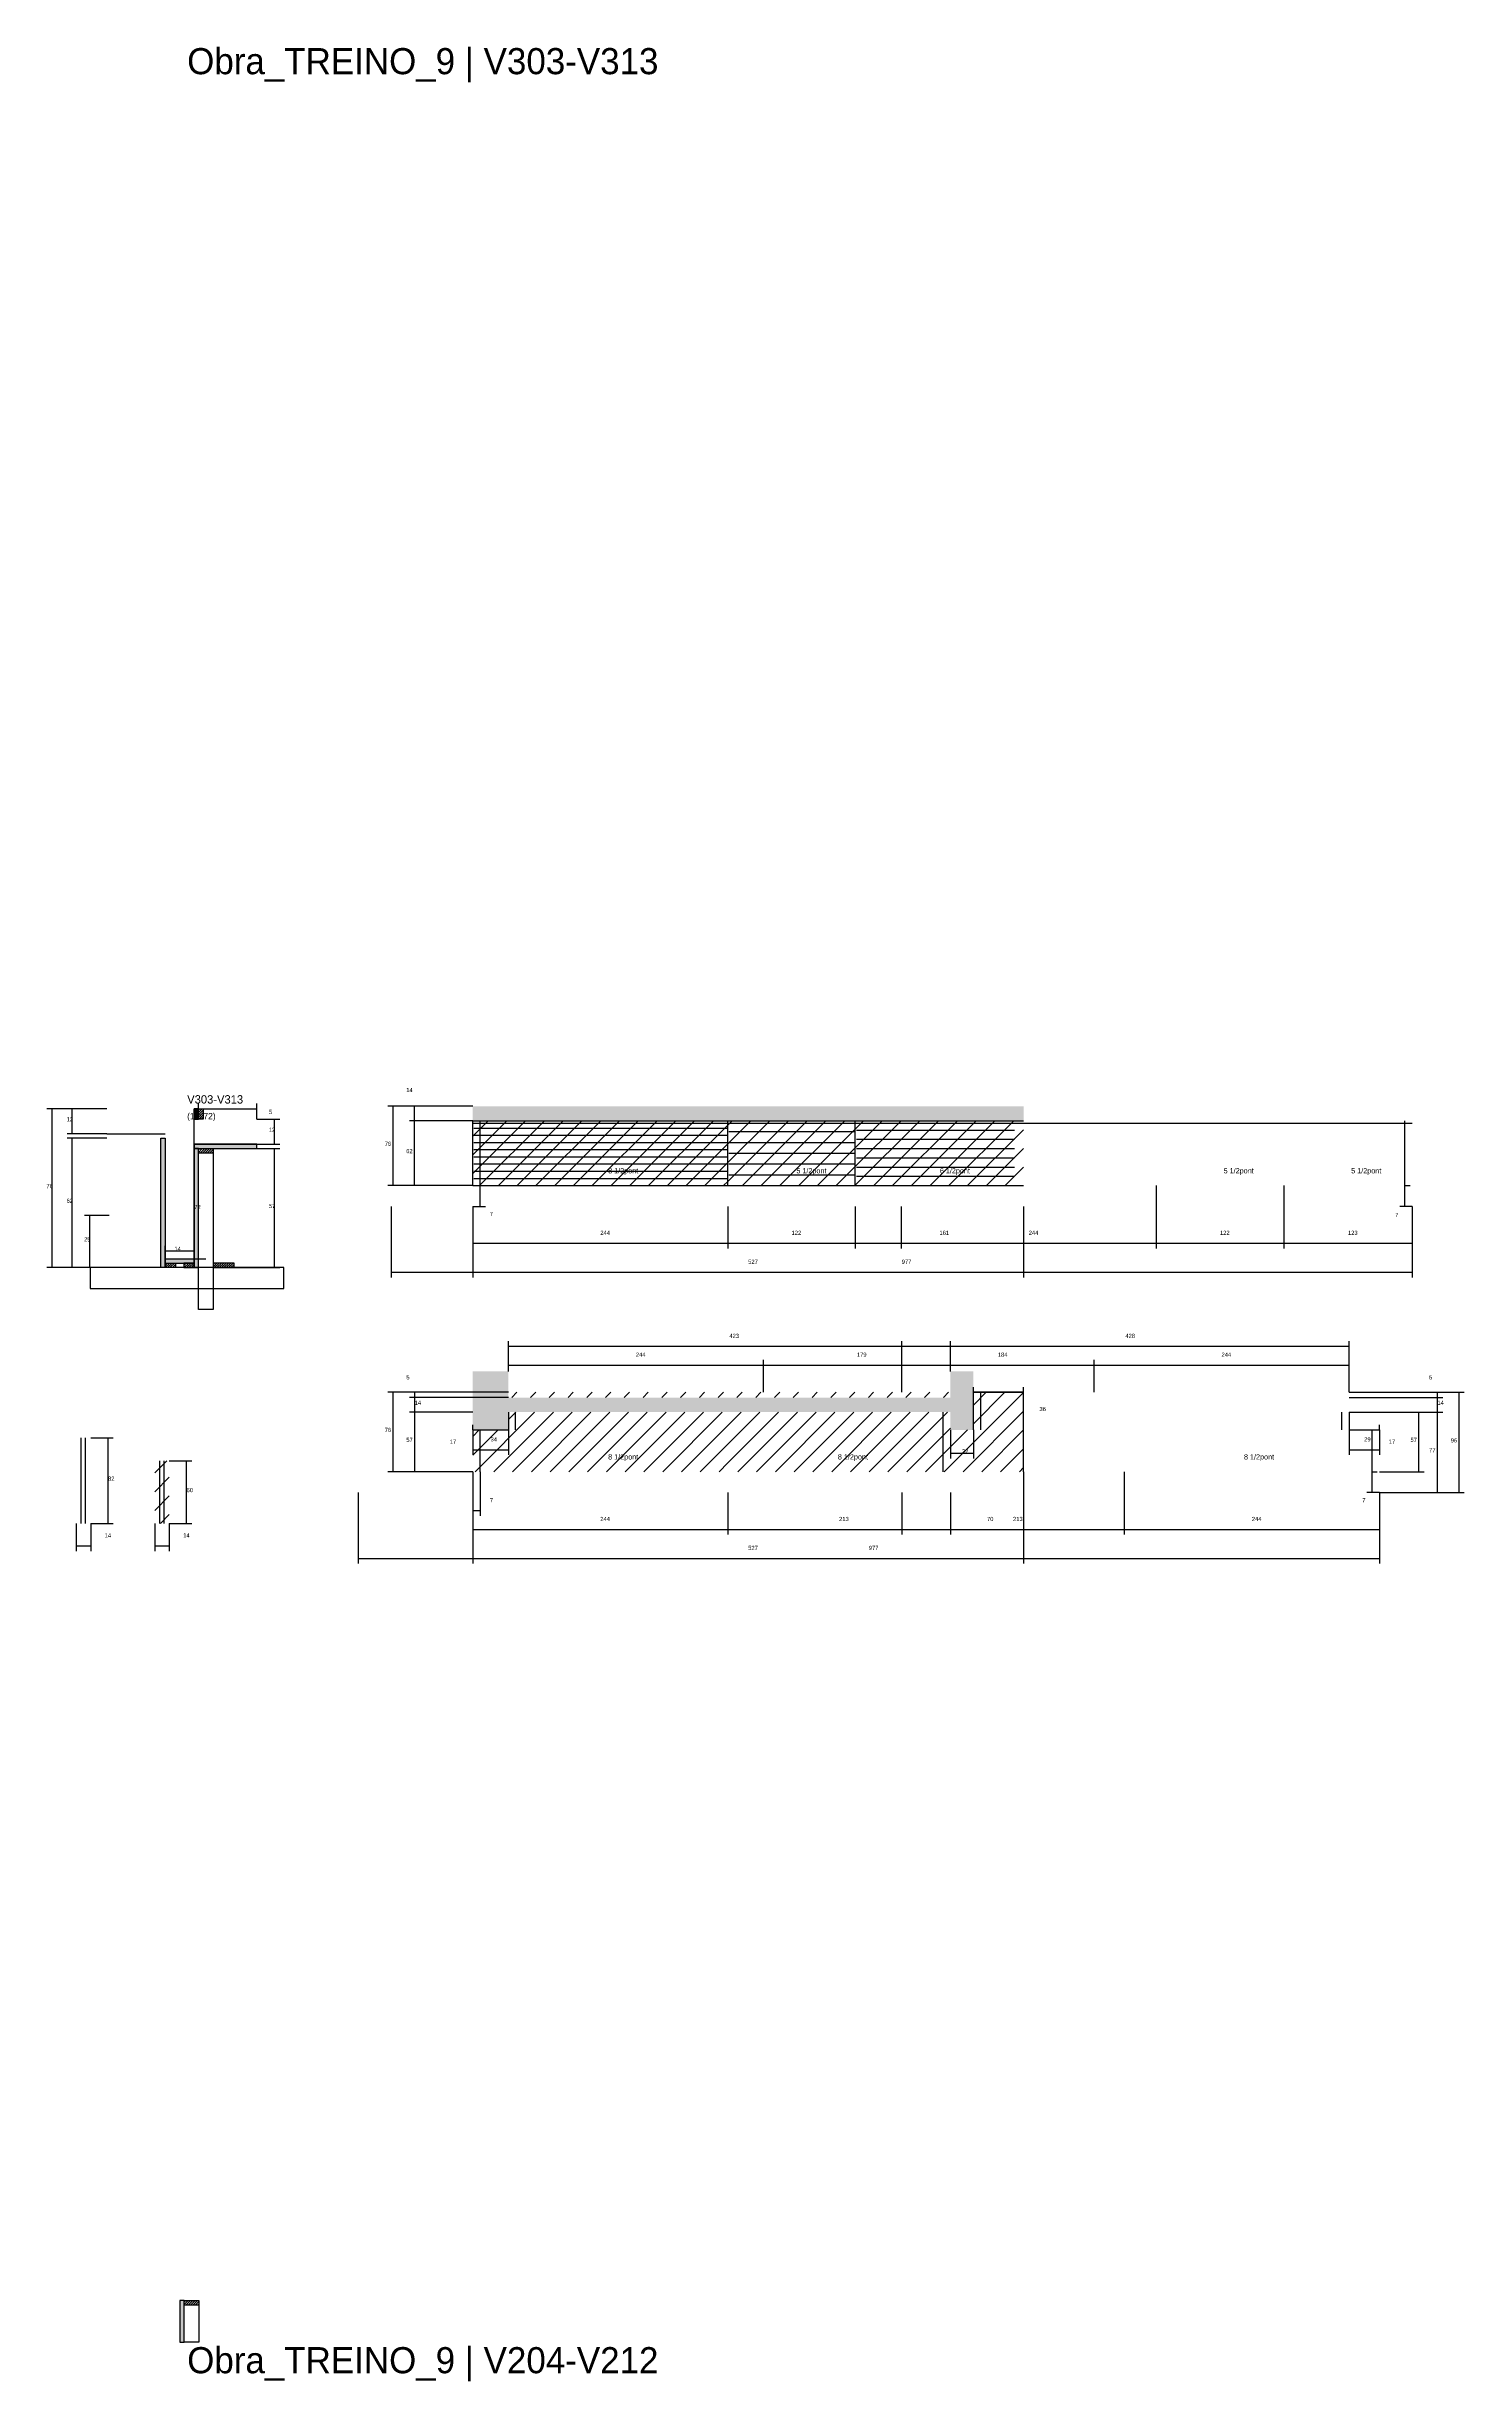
# Model space of a CAD drawing. Header units: metres. Extents: x -2848 to 22762, y -49062 to 1016.
# Drawn here: x -134 to 1222, y -43018 to -40784 of the extents above; entities that cross this region are included whole.
import ezdxf

# ---------------------------------------------------------------- set-up
doc = ezdxf.new("R2010")
doc.units = ezdxf.units.M
for name, color, linetype in [('COTA', 4, 'Continuous'), ('Cota Seção (2x)', 4, 'Continuous'), ('Hachura', 253, 'Continuous'), ('LABEL_ID', 3, 'Continuous'), ('Madeira', 126, 'Continuous'), ('NOMENCLATURA', 7, 'Continuous'), ('Painéis', 200, 'Continuous'), ('SARR_2.2x7', 40, 'Continuous'), ('SARR_EDITAR', 141, 'Continuous'), ('Texto Seção', 7, 'Continuous')]:
    doc.layers.add(name, color=color, linetype=linetype)

msp = doc.modelspace()

# ---------------------------------------------------------------- hatches: boundary and pattern name
at = {"layer": 'COTA'}
h = msp.add_hatch(dxfattribs=at)
h.set_pattern_fill('AR-CONC', scale=0.03)
h.paths.add_polyline_path([(273.3, -41797.5), (273.3, -41811.5), (800.3, -41811.5), (800.3, -41797.5)])
h = msp.add_hatch(dxfattribs=at)
h.set_pattern_fill('AR-CONC', scale=0.03)
h.paths.add_polyline_path([(307.3, -42107.3), (307.3, -42090.3), (730.3, -42090.3), (730.3, -42107.3), (752.3, -42107.3), (752.3, -42071.3), (752.3, -42051.3), (730.3, -42051.3), (730.3, -42071.3), (730.3, -42076.3), (307.3, -42076.3), (307.3, -42071.3), (307.3, -42051.3), (273.3, -42051.3), (273.3, -42107.3)])
at = {"layer": 'Hachura'}
h = msp.add_hatch(color=8, dxfattribs=at)
h.dxf.hatch_style = 1
h.paths.add_polyline_path([(10.8, -41800), (6.8, -41800), (6.8, -41800), (6.8, -41810), (6.8, -41810), (10.8, -41810), (10.8, -41810), (10.8, -41800)])
h = msp.add_hatch(dxfattribs=at)
h.set_pattern_fill('ANSI31', scale=0.5)
h.paths.add_polyline_path([(15.2, -41810), (10.8, -41810), (10.8, -41810), (10.8, -41800), (10.8, -41800), (15.2, -41800), (15.2, -41800), (15.2, -41810)])
h = msp.add_hatch(dxfattribs=at)
h.set_pattern_fill('ANSI31', scale=4)
h.paths.add_polyline_path([(517.3, -41873.5), (517.3, -41811.5), (273.3, -41811.5), (273.3, -41873.5)])
h = msp.add_hatch(dxfattribs=at)
h.set_pattern_fill('ANSI31', scale=4)
h.paths.add_polyline_path([(639.3, -41873.5), (639.3, -41811.5), (517.3, -41811.5), (517.3, -41873.5)])
h = msp.add_hatch(dxfattribs=at)
h.set_pattern_fill('ANSI31', scale=4)
h.paths.add_polyline_path([(800.3, -41873.5), (800.3, -41811.5), (639.3, -41811.5), (639.3, -41873.5)])
h = msp.add_hatch(color=8, dxfattribs=at)
h.dxf.hatch_style = 1
h.paths.add_polyline_path([(-25.2, -41828), (-21.2, -41828), (-21.2, -41828), (-21.2, -41952), (-21.2, -41952), (-25.2, -41952), (-25.2, -41952), (-25.2, -41828)])
h = msp.add_hatch(color=8, dxfattribs=at)
h.dxf.hatch_style = 1
h.paths.add_polyline_path([(66.8, -41838), (66.8, -41834), (66.8, -41834), (6.8, -41834), (6.8, -41834), (6.8, -41838), (6.8, -41838), (66.8, -41838)])
h = msp.add_hatch(color=8, dxfattribs=at)
h.dxf.hatch_style = 1
h.paths.add_polyline_path([(10.8, -41838), (6.8, -41838), (6.8, -41838), (6.8, -41952), (6.8, -41952), (10.8, -41952), (10.8, -41952), (10.8, -41838)])
h = msp.add_hatch(dxfattribs=at)
h.set_pattern_fill('ANSI31', scale=0.5)
h.paths.add_polyline_path([(10.8, -41842.4), (10.8, -41838), (10.8, -41838), (24.8, -41838), (24.8, -41838), (24.8, -41842.4), (24.8, -41842.4), (10.8, -41842.4)])
h = msp.add_hatch(color=8, dxfattribs=at)
h.dxf.hatch_style = 1
h.paths.add_polyline_path([(6.8, -41947.6), (6.8, -41944), (6.8, -41944), (-21.2, -41944), (-21.2, -41944), (-21.2, -41947.6), (-21.2, -41947.6), (6.8, -41947.6)])
h = msp.add_hatch(dxfattribs=at)
h.set_pattern_fill('ANSI31', scale=0.5)
h.paths.add_polyline_path([(-21.2, -41952), (-21.2, -41947.6), (-21.2, -41947.6), (-11.2, -41947.6), (-11.2, -41947.6), (-11.2, -41952), (-11.2, -41952), (-21.2, -41952)])
h = msp.add_hatch(dxfattribs=at)
h.set_pattern_fill('ANSI31', scale=0.5)
h.paths.add_polyline_path([(6.8, -41952), (6.8, -41947.6), (6.8, -41947.6), (-3.2, -41947.6), (-3.2, -41947.6), (-3.2, -41952), (-3.2, -41952), (6.8, -41952)])
h = msp.add_hatch(dxfattribs=at)
h.set_pattern_fill('ANSI31', scale=0.5)
h.paths.add_polyline_path([(44.8, -41952), (44.8, -41947.6), (44.8, -41947.6), (24.8, -41947.6), (24.8, -41947.6), (24.8, -41952), (24.8, -41952), (44.8, -41952)])
h = msp.add_hatch(dxfattribs=at)
h.set_pattern_fill('ANSI31', scale=4)
h.paths.add_polyline_path([(551.3, -42076.3), (551.3, -42071.3), (307.3, -42071.3), (307.3, -42076.3)])
h = msp.add_hatch(dxfattribs=at)
h.set_pattern_fill('ANSI31', scale=4)
h.paths.add_polyline_path([(551.3, -42071.3), (551.3, -42076.3), (730.3, -42076.3), (730.3, -42071.3)])
h = msp.add_hatch(dxfattribs=at)
h.set_pattern_fill('ANSI31', scale=4)
h.paths.add_polyline_path([(800.3, -42071.3), (752.3, -42071.3), (752.3, -42107.3), (730.3, -42107.3), (730.3, -42147.3), (800.3, -42147.3)])
h = msp.add_hatch(dxfattribs=at)
h.set_pattern_fill('ANSI31', scale=4)
h.paths.add_polyline_path([(517.3, -42147.3), (517.3, -42090.3), (307.3, -42090.3), (307.3, -42107.3), (273.3, -42107.3), (273.3, -42147.3)])
h = msp.add_hatch(dxfattribs=at)
h.set_pattern_fill('ANSI31', scale=4)
h.paths.add_polyline_path([(517.3, -42090.3), (517.3, -42147.3), (730.3, -42147.3), (730.3, -42107.3), (730.3, -42090.3)])
h = msp.add_hatch(dxfattribs=at)
h.set_pattern_fill('ANSI31', scale=4)
h.paths.add_polyline_path([(-17.1, -42136.9), (-31.1, -42136.9), (-31.1, -42196.9), (-17.1, -42196.9)])
h = msp.add_hatch(color=8, dxfattribs=at)
h.dxf.hatch_style = 1
h.paths.add_polyline_path([(-6.9, -42940.4), (-2.9, -42940.4), (-2.9, -42940.4), (-2.9, -42980.4), (-2.9, -42980.4), (-6.9, -42980.4), (-6.9, -42980.4), (-6.9, -42940.4)])
h = msp.add_hatch(dxfattribs=at)
h.set_pattern_fill('ANSI31', scale=0.5)
h.paths.add_polyline_path([(-2.9, -42944.8), (-2.9, -42940.4), (-2.9, -42940.4), (11.1, -42940.4), (11.1, -42940.4), (11.1, -42944.8), (11.1, -42944.8), (-2.9, -42944.8)])

# ---------------------------------------------------------------- linework, layer by layer
at = {"layer": 'COTA'}
for p, q in [((10.8, -41800), (10.8, -41795)), ((66.8, -41810), (66.8, -41795)), ((273.3, -41797.5), (192, -41797.5)), ((197, -41873.5), (197, -41797.5)), ((273.3, -41797.5), (212.6, -41797.5)), ((217.6, -41811.5), (217.6, -41797.5)), ((-76.8, -41800), (-134.2, -41800)), ((-129.2, -41952), (-129.2, -41800)), ((-76.8, -41800), (-114.9, -41800)), ((-109.9, -41824), (-109.9, -41800)), ((10.8, -41800), (66.8, -41800)), ((66.8, -41810), (88.6, -41810)), ((83.6, -41834), (83.6, -41810)), ((273.3, -41811.5), (212.6, -41811.5)), ((273.3, -41811.5), (212.6, -41811.5)), ((217.6, -41873.5), (217.6, -41811.5)), ((-76.8, -41824), (-114.9, -41824)), ((-76.8, -41828), (-114.9, -41828)), ((-109.9, -41952), (-109.9, -41828)), ((66.8, -41834), (88.6, -41834)), ((66.8, -41838), (88.6, -41838)), ((83.6, -41952), (83.6, -41838)), ((273.3, -41873.5), (192, -41873.5)), ((273.3, -41873.5), (212.6, -41873.5)), ((280.3, -41893.5), (280.3, -41873.5)), ((280.3, -41873.5), (285.3, -41873.5)), ((927.2, -41873.5), (927.2, -41933.7)), ((927.2, -41873.5), (927.2, -41933.7)), ((1049.2, -41873.5), (1049.2, -41933.7)), ((1165.2, -41893.5), (1165.2, -41873.5)), ((1165.2, -41873.5), (1170.2, -41873.5)), ((-74.5, -41902), (-98.1, -41902)), ((-93.1, -41952), (-93.1, -41902)), ((195.2, -41893.5), (195.2, -41961.4)), ((273.3, -41893.5), (273.3, -41933.7)), ((273.3, -41893.5), (273.3, -41961.4)), ((273.3, -41893.5), (285.3, -41893.5)), ((517.3, -41893.5), (517.3, -41933.7)), ((517.3, -41893.5), (517.3, -41933.7)), ((639.3, -41893.5), (639.3, -41933.7)), ((639.3, -41893.5), (639.3, -41933.7)), ((683.2, -41893.5), (683.2, -41933.7)), ((800.3, -41893.5), (800.3, -41933.7)), ((800.3, -41893.5), (800.3, -41961.4)), ((1049.2, -41893.5), (1049.2, -41933.7)), ((1172.2, -41893.5), (1160.2, -41893.5)), ((1172.2, -41893.5), (1172.2, -41933.7)), ((1172.2, -41893.5), (1172.2, -41961.4)), ((273.3, -41928.7), (517.3, -41928.7)), ((517.3, -41928.7), (639.3, -41928.7)), ((639.3, -41928.7), (800.3, -41928.7)), ((683.2, -41928.7), (927.2, -41928.7)), ((927.2, -41928.7), (1049.2, -41928.7)), ((1049.2, -41928.7), (1172.2, -41928.7)), ((-54.8, -41952), (-134.2, -41952)), ((-54.8, -41952), (-114.9, -41952)), ((-74.5, -41952), (-98.1, -41952)), ((40.4, -41952), (88.6, -41952)), ((195.2, -41956.4), (1172.2, -41956.4)), ((273.3, -41956.4), (800.3, -41956.4)), ((307.3, -42051.3), (307.3, -42022.3)), ((307.3, -42027.3), (730.3, -42027.3)), ((307.3, -42051.3), (307.3, -42040.3)), ((551.3, -42071.3), (551.3, -42040.3)), ((551.3, -42071.3), (551.3, -42040.3)), ((683.7, -42071.3), (683.7, -42022.3)), ((683.7, -42027.3), (1111.7, -42027.3)), ((683.7, -42071.3), (683.7, -42040.3)), ((730.3, -42051.3), (730.3, -42022.3)), ((730.3, -42051.3), (730.3, -42040.3)), ((867.7, -42071.3), (867.7, -42040.3)), ((867.7, -42071.3), (867.7, -42040.3)), ((1111.7, -42071.3), (1111.7, -42022.3)), ((1111.7, -42071.3), (1111.7, -42040.3)), ((307.3, -42045.3), (551.3, -42045.3)), ((551.3, -42045.3), (730.3, -42045.3)), ((683.7, -42045.3), (867.7, -42045.3)), ((752.3, -42107.3), (752.3, -42066.3)), ((800.3, -42071.3), (800.3, -42066.3)), ((867.7, -42045.3), (1111.7, -42045.3)), ((307.3, -42071.3), (192, -42071.3)), ((197, -42147.3), (197, -42071.3)), ((307.3, -42071.3), (212.7, -42071.3)), ((273.3, -42076.3), (212.7, -42076.3)), ((307.3, -42076.3), (212.7, -42076.3)), ((217.7, -42076.3), (217.7, -42071.3)), ((217.7, -42090.3), (217.7, -42076.3)), ((752.3, -42071.3), (800.3, -42071.3)), ((1111.7, -42071.3), (1222, -42071.3)), ((1111.7, -42071.3), (1201.3, -42071.3)), ((1111.7, -42076.3), (1201.3, -42076.3)), ((1140.7, -42076.3), (1201.3, -42076.3)), ((1196.3, -42076.3), (1196.3, -42071.3)), ((1196.3, -42090.3), (1196.3, -42076.3)), ((1217, -42167.3), (1217, -42071.3)), ((273.3, -42090.3), (212.7, -42090.3)), ((273.3, -42090.3), (212.7, -42090.3)), ((217.7, -42147.3), (217.7, -42090.3)), ((273.3, -42107.3), (273.3, -42102.3)), ((273.3, -42107.3), (273.3, -42131.3)), ((273.3, -42107.3), (307.3, -42107.3)), ((307.3, -42090.3), (307.3, -42112.3)), ((307.3, -42107.3), (307.3, -42131.3)), ((730.3, -42107.3), (730.3, -42134.7)), ((752.3, -42107.3), (752.3, -42134.7)), ((1111.7, -42090.3), (1111.7, -42112.3)), ((1111.7, -42090.3), (1183.5, -42090.3)), ((1111.7, -42107.3), (1111.7, -42131.3)), ((1111.7, -42107.3), (1140.7, -42107.3)), ((1140.7, -42090.3), (1201.3, -42090.3)), ((1140.7, -42090.3), (1201.3, -42090.3)), ((1140.7, -42107.3), (1140.7, -42102.3)), ((1140.7, -42107.3), (1140.7, -42131.3)), ((1178.5, -42147.3), (1178.5, -42090.3)), ((1196.3, -42167.3), (1196.3, -42090.3)), ((-92.3, -42114.9), (-70.7, -42114.9)), ((-75.7, -42196.9), (-75.7, -42114.9)), ((273.3, -42126.3), (307.3, -42126.3)), ((730.3, -42129.7), (752.3, -42129.7)), ((1111.7, -42126.3), (1140.7, -42126.3)), ((-17.1, -42136.9), (4.4, -42136.9)), ((-0.6, -42196.9), (-0.6, -42136.9)), ((273.3, -42147.3), (192, -42147.3)), ((273.3, -42147.3), (212.7, -42147.3)), ((273.3, -42147.3), (273.3, -42235.2)), ((273.3, -42147.3), (273.3, -42189.5)), ((280.3, -42147.3), (280.3, -42189.5)), ((800.3, -42147.3), (800.3, -42235.2)), ((896.7, -42147.3), (896.7, -42207.5)), ((1133.7, -42167.3), (1133.7, -42147.3)), ((1133.7, -42147.3), (1138.7, -42147.3)), ((1140.7, -42147.3), (1183.5, -42147.3)), ((163.7, -42167.3), (163.7, -42235.2)), ((273.3, -42167.3), (273.3, -42207.5)), ((517.3, -42167.3), (517.3, -42207.5)), ((517.3, -42167.3), (517.3, -42207.5)), ((683.7, -42167.3), (683.7, -42207.5)), ((730.3, -42167.3), (730.3, -42207.5)), ((730.3, -42167.3), (730.3, -42207.5)), ((800.3, -42167.3), (800.3, -42207.5)), ((896.7, -42167.3), (896.7, -42207.5)), ((1140.7, -42167.3), (1128.7, -42167.3)), ((1140.7, -42167.3), (1140.7, -42207.5)), ((1140.7, -42167.3), (1222, -42167.3)), ((1140.7, -42167.3), (1201.3, -42167.3)), ((1140.7, -42167.3), (1140.7, -42235.2)), ((-106.3, -42196.9), (-106.3, -42223.2)), ((-92.3, -42196.9), (-70.7, -42196.9)), ((-92.3, -42196.9), (-92.3, -42223.2)), ((-31.1, -42196.9), (-31.1, -42223.2)), ((-17.1, -42196.9), (4.4, -42196.9)), ((-17.1, -42196.9), (-17.1, -42223.2)), ((273.3, -42184.5), (280.3, -42184.5)), ((-106.3, -42218.2), (-92.3, -42218.2)), ((-31.1, -42218.2), (-17.1, -42218.2)), ((273.3, -42202.5), (517.3, -42202.5)), ((517.3, -42202.5), (730.3, -42202.5)), ((683.7, -42202.5), (896.7, -42202.5)), ((730.3, -42202.5), (800.3, -42202.5)), ((896.7, -42202.5), (1140.7, -42202.5)), ((163.7, -42230.2), (1140.7, -42230.2)), ((273.3, -42230.2), (800.3, -42230.2))]:
    msp.add_line(p, q, dxfattribs=at)
at = {"layer": 'Cota Seção (2x)'}
for p, q in [((6.8, -41944), (6.8, -41800)), ((6.8, -41800), (11.8, -41800)), ((-21.2, -41952), (-21.2, -41931)), ((6.8, -41952), (6.8, -41931)), ((-21.2, -41936), (6.8, -41936)), ((17.8, -41944), (1.8, -41944))]:
    msp.add_line(p, q, dxfattribs=at)
at = {"layer": 'Madeira'}
for points in [[(15.2, -41810), (10.8, -41810), (10.8, -41800), (15.2, -41800)], [(10.8, -41842.4), (10.8, -41838), (24.8, -41838), (24.8, -41842.4)], [(10.8, -41838), (24.8, -41838), (24.8, -41992), (10.8, -41992)], [(-92.7, -41972), (92.5, -41972), (92.5, -41952), (-92.7, -41952)], [(-21.2, -41952), (-21.2, -41947.6), (-11.2, -41947.6), (-11.2, -41952)], [(6.8, -41952), (6.8, -41947.6), (-3.2, -41947.6), (-3.2, -41952)], [(44.8, -41952), (44.8, -41947.6), (24.8, -41947.6), (24.8, -41952)], [(-2.9, -42944.8), (-2.9, -42940.4), (11.1, -42940.4), (11.1, -42944.8)], [(-2.9, -42940.4), (11.1, -42940.4), (11.1, -42980.4), (-2.9, -42980.4)]]:
    msp.add_lwpolyline(points, close=True, dxfattribs=at)
at = {"layer": 'Painéis'}
for p, q in [((273.3, -41811.5), (800.3, -41811.5)), ((273.3, -41873.5), (273.3, -41811.5)), ((517.3, -41873.5), (517.3, -41811.5)), ((639.3, -41873.5), (639.3, -41811.5)), ((-76.8, -41824), (-21.2, -41824)), ((6.8, -41834), (66.8, -41834)), ((273.3, -41873.5), (800.3, -41873.5))]:
    msp.add_line(p, q, dxfattribs=at)
for points in [[(10.8, -41800), (6.8, -41800), (6.8, -41810), (10.8, -41810)], [(-25.2, -41828), (-21.2, -41828), (-21.2, -41952), (-25.2, -41952)], [(66.8, -41838), (66.8, -41834), (6.8, -41834), (6.8, -41838)], [(10.8, -41838), (6.8, -41838), (6.8, -41952), (10.8, -41952)], [(6.8, -41947.6), (6.8, -41944), (-21.2, -41944), (-21.2, -41947.6)], [(-2.9, -42940.4), (-6.9, -42940.4), (-6.9, -42980.4), (-2.9, -42980.4)]]:
    msp.add_lwpolyline(points, close=True, dxfattribs=at)
msp.add_lwpolyline([(800.3, -42147.3), (800.3, -42071.3), (752.3, -42071.3)], dxfattribs=at)
at = {"layer": 'SARR_2.2x7'}
for p, q in [((273.3, -41813.7), (517.3, -41813.7)), ((274.3, -41818.4), (516.3, -41818.4)), ((280.3, -41873.5), (280.3, -41811.5)), ((517.3, -41813.7), (639.3, -41813.7)), ((639.3, -41813.7), (800.3, -41813.7)), ((640.3, -41820.4), (791.5, -41820.4)), ((683.2, -41813.7), (927.2, -41813.7)), ((927.2, -41813.7), (1049.2, -41813.7)), ((1049.2, -41813.7), (1172.2, -41813.7)), ((1165.2, -41893.5), (1165.2, -41811.5)), ((274.3, -41825.3), (516.3, -41825.3)), ((274.3, -41832.2), (516.3, -41832.2)), ((274.3, -41839.1), (516.3, -41839.1)), ((518.3, -41821.8), (638.3, -41821.8)), ((518.3, -41832.2), (638.3, -41832.2)), ((518.3, -41842.5), (638.3, -41842.5)), ((640.3, -41829.2), (791.5, -41829.2)), ((640.3, -41838.1), (791.5, -41838.1)), ((274.3, -41845.9), (516.3, -41845.9)), ((274.3, -41852.8), (516.3, -41852.8)), ((274.3, -41859.7), (516.3, -41859.7)), ((518.3, -41852.8), (638.3, -41852.8)), ((518.3, -41863.2), (638.3, -41863.2)), ((640.3, -41846.9), (791.5, -41846.9)), ((640.3, -41855.8), (791.5, -41855.8)), ((640.3, -41864.6), (791.5, -41864.6)), ((274.3, -41866.6), (516.3, -41866.6)), ((759.3, -42107.3), (759.3, -42071.3)), ((280.3, -42147.3), (280.3, -42107.3)), ((314.3, -42107.3), (314.3, -42090.3)), ((723.3, -42147.3), (723.3, -42090.3)), ((1104.7, -42107.3), (1104.7, -42090.3)), ((1133.7, -42147.3), (1133.7, -42107.3))]:
    msp.add_line(p, q, dxfattribs=at)
at = {"layer": 'SARR_EDITAR'}
for p, q in [((-101.3, -42196.9), (-101.3, -42114.9)), ((-97.3, -42196.9), (-97.3, -42114.9)), ((-26.1, -42196.9), (-26.1, -42136.9)), ((-22.1, -42196.9), (-22.1, -42136.9))]:
    msp.add_line(p, q, dxfattribs=at)

# ---------------------------------------------------------------- texts
at = {"layer": 'COTA'}
for s, p in [('14', (209.6, -41784.1)), ('12', (-115.4, -41812)), ('5', (78.1, -41805)), ('12', (78.1, -41822)), ('76', (189, -41835.5)), ('62', (209.6, -41842.5)), ('76', (-134.7, -41876)), ('62', (-115.4, -41890)), ('57', (78.1, -41895)), ('7', (289.6, -41902.7)), ('7', (1155.9, -41903.6)), ('25', (-98.6, -41927)), ('244', (395.3, -41920.7)), ('122', (578.3, -41920.7)), ('161', (719.8, -41920.7)), ('244', (805.2, -41920.7)), ('122', (988.2, -41920.7)), ('123', (1110.7, -41920.7)), ('527', (536.8, -41948.4)), ('977', (683.7, -41948.4)), ('423', (518.8, -42019.3)), ('428', (897.7, -42019.3)), ('244', (429.3, -42037.3)), ('179', (640.8, -42037.3)), ('184', (775.7, -42037.3)), ('244', (989.7, -42037.3)), ('5', (209.7, -42059)), ('5', (1188.3, -42059)), ('14', (217.7, -42083.3)), ('36', (815.5, -42089.3)), ('14', (1196.3, -42083.3)), ('76', (189, -42109.3)), ('57', (209.7, -42118.8)), ('17', (251.3, -42120.5)), ('34', (290.3, -42118.3)), ('22', (741.3, -42129.7)), ('29', (1126.2, -42118.3)), ('17', (1149.7, -42120.5)), ('57', (1170.5, -42118.8)), ('77', (1188.3, -42128.8)), ('96', (1209, -42119.3)), ('82', (-75.7, -42155.9)), ('60', (-0.6, -42166.9)), ('7', (289.6, -42176.5)), ('7', (1124.4, -42176.5)), ('244', (395.3, -42194.5)), ('213', (623.8, -42194.5)), ('70', (765.3, -42194.5)), ('213', (790.2, -42194.5)), ('244', (1018.7, -42194.5)), ('14', (-78.9, -42210.2)), ('14', (-3.8, -42210.2)), ('527', (536.8, -42222.2)), ('977', (652.2, -42222.2))]:
    msp.add_text(s, height=4, dxfattribs=at).set_placement(p)
at = {"layer": 'Cota Seção (2x)'}
for s, p in [('72', (6.8, -41896)), ('14', (-12.2, -41936))]:
    msp.add_text(s, height=4, dxfattribs=at).set_placement(p)
at = {"layer": 'LABEL_ID'}
for s, p in [('Obra_TREINO_9 | V303-V313', (0, -40810)), ('Obra_TREINO_9 | V204-V212', (0, -43010))]:
    msp.add_text(s, height=25, dxfattribs=at).set_placement(p)
at = {"layer": 'NOMENCLATURA'}
for s, p in [('8 1/2pont', (402.8, -41861.8)), ('5 1/2pont', (582.9, -41861.8)), ('6 1/2pont', (720.2, -41861.8)), ('5 1/2pont', (991.7, -41861.8)), ('5 1/2pont', (1113.8, -41861.8)), ('8 1/2pont', (402.8, -42135.6)), ('8 1/2pont', (622.6, -42135.6)), ('8 1/2pont', (1011.2, -42135.6))]:
    msp.add_text(s, height=5, dxfattribs=at).set_placement(p)
at = {"layer": 'Texto Seção'}
for s, height, p in [('V303-V313', 8, (0, -41795)), ('(14x72)', 6, (0, -41810))]:
    msp.add_text(s, height=height, dxfattribs=at).set_placement(p)

doc.saveas('drawing.dxf')
